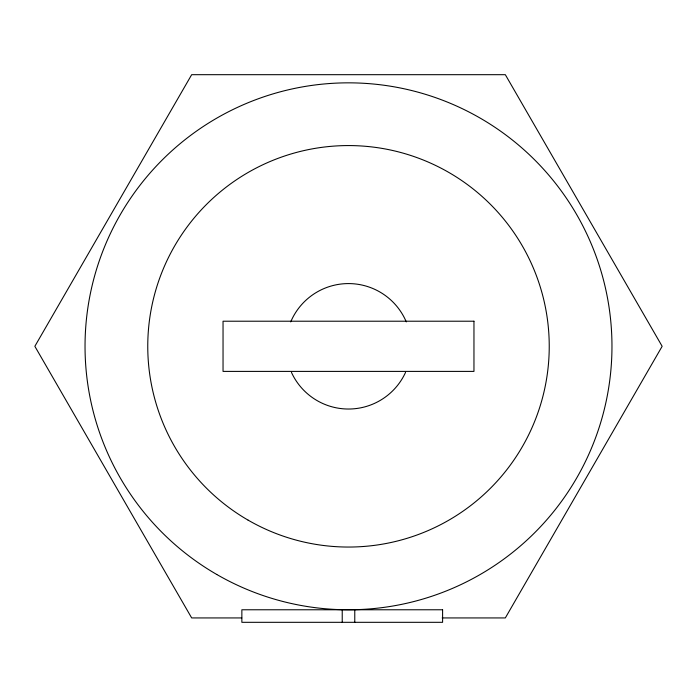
<?xml version="1.0" encoding="UTF-8"?>
<svg xmlns="http://www.w3.org/2000/svg" width="697" height="697" viewBox="0 0 697 697"><rect width="100%" height="100%" fill="white"/><g stroke="black" fill="none" stroke-linecap="round" stroke-linejoin="round"><path stroke-width="1.05" d="M241.772 617.934L191.675 617.934L34.85 346.304L191.675 74.684L505.325 74.684L662.15 346.304L505.325 617.934L442.159 617.934M354.773 609.77L354.773 622.316M342.227 609.77L342.227 622.316M405.558 372.364A62.73 62.73 0 0 1 291.442 372.364M290.719 321.892A62.73 62.73 0 0 1 406.281 321.892M473.96 321.212L223.04 321.212L223.04 371.396L473.96 371.396L473.96 321.212M442.595 609.77L241.859 609.77L241.859 622.316L442.595 622.316L442.595 609.77M216.767 574.476A263.466 263.466 0 0 0 611.966 346.304A263.466 263.466 0 0 0 216.767 118.141A263.466 263.466 0 0 0 216.767 574.476M248.132 520.154A200.736 200.736 0 0 0 549.236 346.304A200.736 200.736 0 0 0 248.132 172.464A200.736 200.736 0 0 0 248.132 520.154"/></g></svg>
